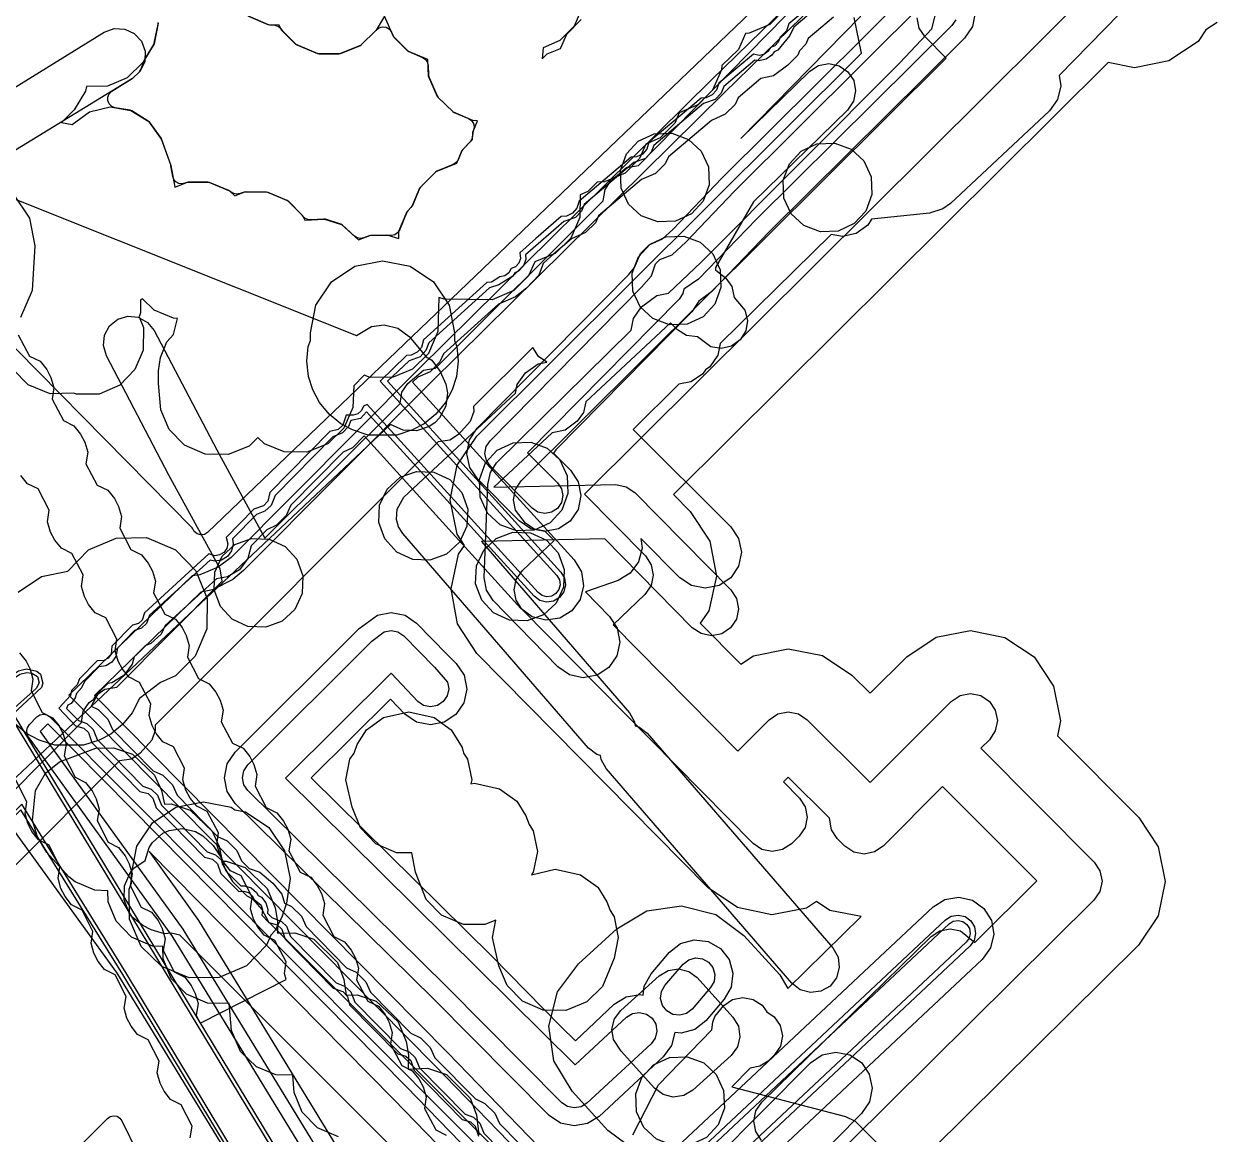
# Model space of a CAD drawing. Header units: metres. Extents: x -2677 to -840, y 169 to 1487.
# Drawn here: x -1647.3 to -1581, y 949.8 to 1011.4 of the extents above; entities that cross this region are included whole.
import ezdxf

# ---------------------------------------------------------------- set-up
doc = ezdxf.new("R2010")
doc.units = ezdxf.units.M
for name, color, linetype in [('AI_GREENING_ALLOWED_ZONE', 4, 'Continuous'), ('AI_GREENING_EXCLUSIONS', 1, 'Continuous'), ('AI_GREENING_LAWN', 82, 'Continuous')]:
    doc.layers.add(name, color=color, linetype=linetype)

msp = doc.modelspace()

# ---------------------------------------------------------------- linework, layer by layer
at = {"layer": 'AI_GREENING_ALLOWED_ZONE'}
for points in [[(-1634.787, 1011.807), (-1633.727, 1011.349), (-1633.636, 1011.329), (-1633.394, 1011.322), (-1633.172, 1011.264), (-1633, 1011.112), (-1632.928, 1011.011), (-1632.182, 1010.265), (-1632.102, 1010.211), (-1630.968, 1009.737), (-1630.873, 1009.718), (-1629.783, 1009.718), (-1629.691, 1009.736), (-1628.619, 1010.169), (-1628.539, 1010.221), (-1627.724, 1011.017), (-1627.709, 1011.036), (-1627.552, 1011.168), (-1627.355, 1011.226), (-1627.151, 1011.2), (-1626.975, 1011.094), (-1626.857, 1010.927), (-1626.771, 1010.728), (-1626.719, 1010.651), (-1625.975, 1009.907), (-1625.898, 1009.855), (-1625.13, 1009.522), (-1624.979, 1009.42), (-1624.874, 1009.27), (-1624.83, 1009.093), (-1624.797, 1008.531), (-1624.777, 1008.447), (-1624.315, 1007.382), (-1624.261, 1007.303), (-1623.453, 1006.515), (-1623.375, 1006.464), (-1622.576, 1006.129), (-1622.414, 1006.02), (-1622.306, 1005.858), (-1622.269, 1005.666), (-1622.307, 1005.475), (-1622.329, 1005.424), (-1622.348, 1005.336), (-1622.354, 1005.167), (-1622.394, 1004.988), (-1622.495, 1004.836), (-1622.901, 1004.417), (-1622.951, 1004.34), (-1623.157, 1003.848), (-1623.266, 1003.686), (-1623.43, 1003.578), (-1624.334, 1003.21), (-1624.416, 1003.156), (-1625.252, 1002.32), (-1625.305, 1002.24), (-1625.68, 1001.343), (-1625.777, 1001.194), (-1625.957, 1001.002), (-1626.005, 1000.928), (-1626.419, 999.938), (-1626.52, 999.784), (-1626.67, 999.677), (-1626.848, 999.632), (-1626.986, 999.649), (-1626.986, 999.647), (-1627.109, 999.665), (-1628.02, 999.64), (-1628.101, 999.625), (-1628.397, 999.513), (-1628.576, 999.481), (-1628.754, 999.515), (-1628.908, 999.609), (-1629.583, 1000.217), (-1629.674, 1000.269), (-1630.528, 1000.539), (-1630.617, 1000.55), (-1631.34, 1000.508), (-1631.507, 1000.526), (-1631.659, 1000.599), (-1631.778, 1000.719), (-1631.82, 1000.778), (-1632.566, 1001.524), (-1632.643, 1001.576), (-1633.695, 1002.03), (-1633.79, 1002.05), (-1634.95, 1002.063), (-1635.042, 1002.046), (-1635.249, 1001.966), (-1635.432, 1001.931), (-1635.615, 1001.967), (-1635.773, 1002.066), (-1635.805, 1002.097), (-1635.882, 1002.146), (-1636.948, 1002.578), (-1637.041, 1002.596), (-1638.132, 1002.596), (-1638.224, 1002.578), (-1638.318, 1002.541), (-1638.491, 1002.506), (-1638.666, 1002.533), (-1638.82, 1002.619), (-1638.934, 1002.754), (-1638.995, 1002.92), (-1639.098, 1003.513), (-1639.11, 1003.555), (-1639.626, 1004.983), (-1639.658, 1005.044), (-1640.292, 1005.927), (-1640.362, 1005.993), (-1641.273, 1006.558), (-1641.364, 1006.592), (-1642.194, 1006.728), (-1642.381, 1006.799), (-1642.525, 1006.939), (-1642.603, 1007.124), (-1642.602, 1007.324), (-1642.522, 1007.508), (-1642.376, 1007.646), (-1641.248, 1008.347), (-1641.21, 1008.376), (-1640.841, 1008.718), (-1640.778, 1008.811), (-1640.566, 1009.367), (-1640.526, 1009.449), (-1640.05, 1010.232), (-1640.019, 1010.312), (-1639.808, 1011.369), (-1639.808, 1011.465)], [(-1645.364, 947.939), (-1642.617, 950.66), (-1642.461, 950.766), (-1642.276, 950.805), (-1642.09, 950.774), (-1641.929, 950.675), (-1641.816, 950.524), (-1640.083, 946.97)]]:
    msp.add_lwpolyline(points, dxfattribs=at)
at = {"layer": 'AI_GREENING_EXCLUSIONS'}
for points in [[(-1590.328, 1026.561), (-1609.101, 1008.269), (-1625.366, 992.22), (-1635.752, 981.782), (-1636.47, 981.239), (-1637.49, 980.807), (-1637.916, 980.765), (-1644.756, 974.132), (-1624.45, 953.593), (-1610.397, 939.096)], [(-1589.628, 1025.846), (-1608.399, 1007.557), (-1624.659, 991.513), (-1635.074, 981.047), (-1635.661, 980.56), (-1636.795, 979.977), (-1637.429, 979.844), (-1643.335, 974.117), (-1623.734, 954.291), (-1609.682, 939.797)], [(-1650.155, 966.504), (-1644.064, 972.624), (-1643.962, 973.251), (-1643.637, 973.738), (-1643.384, 973.909), (-1643.245, 974.132), (-1642.769, 974.472), (-1642.107, 974.59), (-1636.263, 980.461), (-1636.368, 981.148), (-1639.208, 986.353), (-1642.682, 992.974), (-1642.847, 993.535), (-1642.785, 994.117), (-1642.505, 994.631), (-1642.05, 994.999), (-1641.489, 995.165), (-1640.907, 995.103), (-1640.393, 994.823), (-1640.025, 994.367), (-1636.557, 987.757), (-1633.878, 982.846), (-1626.382, 990.321), (-1626.277, 990.948), (-1625.951, 991.434), (-1625.08, 992.165), (-1624.418, 992.28), (-1615.107, 1001.564), (-1615.003, 1002.19), (-1614.677, 1002.677), (-1613.806, 1003.408), (-1613.144, 1003.523), (-1602.948, 1013.916)], [(-1594.463, 1011.996), (-1594.617, 1011.231), (-1595.052, 1010.583), (-1605.896, 999.851), (-1609.101, 996.51), (-1609.797, 995.998), (-1610.186, 995.403), (-1617.74, 987.759), (-1617.867, 987.564), (-1616.931, 986.624), (-1616.5, 985.974), (-1616.349, 985.208), (-1616.504, 984.443), (-1616.939, 983.795), (-1617.589, 983.363), (-1618.355, 983.213), (-1619.12, 983.368), (-1619.768, 983.803), (-1622.067, 986.127), (-1622.508, 986.772), (-1622.668, 987.535), (-1622.524, 988.302), (-1622.097, 988.956), (-1613.688, 997.473), (-1613.365, 997.874), (-1613.032, 998.643), (-1612.551, 999.126), (-1611.818, 999.453), (-1611.243, 999.969), (-1608.52, 1002.817), (-1597.874, 1013.417)], [(-1587.527, 1013.751), (-1616.153, 985.282), (-1612.764, 981.868), (-1612.438, 981.374), (-1612.329, 980.793), (-1612.453, 980.214), (-1612.791, 979.728), (-1614.549, 978.043), (-1607.632, 971.034), (-1605.901, 972.771), (-1605.415, 973.097), (-1604.841, 973.212), (-1604.267, 973.099), (-1603.779, 972.774), (-1600.287, 969.293), (-1595.791, 973.793), (-1595.304, 974.117), (-1594.73, 974.23), (-1594.156, 974.115), (-1593.67, 973.789), (-1593.346, 973.302), (-1593.233, 972.727), (-1593.348, 972.154), (-1593.674, 971.668), (-1594.15, 971.193), (-1587.862, 964.881), (-1587.538, 964.393), (-1587.425, 963.817), (-1587.542, 963.242), (-1587.87, 962.756), (-1603.735, 947.047)], [(-1603.17, 1012.744), (-1604.813, 1011.38), (-1604.938, 1010.99), (-1605.294, 1010.654), (-1605.397, 1010.366), (-1605.589, 1010.172), (-1605.829, 1010.071), (-1605.966, 1009.851), (-1606.188, 1009.692), (-1606.454, 1009.631), (-1606.765, 1009.702), (-1608.689, 1008.1), (-1608.815, 1007.71), (-1609.057, 1007.442), (-1609.39, 1007.283), (-1609.68, 1007.263), (-1612.566, 1004.82), (-1612.691, 1004.431), (-1612.934, 1004.162), (-1613.266, 1004.003), (-1613.557, 1003.983), (-1616.442, 1001.541), (-1616.568, 1001.151), (-1616.811, 1000.883), (-1617.143, 1000.723), (-1617.433, 1000.704), (-1618.855, 999.474), (-1619.727, 998.681), (-1619.698, 998.37), (-1619.792, 998.113), (-1619.977, 997.912), (-1620.213, 997.803), (-1620.342, 997.578), (-1620.559, 997.412), (-1620.85, 997.344), (-1621.312, 997.056), (-1621.568, 997.036), (-1625.072, 993.85), (-1625.198, 993.429), (-1625.441, 993.16), (-1625.773, 993.001), (-1626.029, 992.981), (-1627.489, 991.56), (-1617.681, 980.769), (-1617.541, 980.535), (-1617.5, 980.265), (-1617.566, 980), (-1617.729, 979.78), (-1617.963, 979.64), (-1618.233, 979.599), (-1618.498, 979.665), (-1618.717, 979.827), (-1628.209, 990.271), (-1628.41, 990.164), (-1628.527, 989.932), (-1628.734, 989.754), (-1628.993, 989.668), (-1629.372, 989.677), (-1629.551, 989.126), (-1629.819, 988.883), (-1630.276, 988.758), (-1633.601, 985.38), (-1633.726, 984.909), (-1633.969, 984.64), (-1634.506, 984.461), (-1636.024, 982.889), (-1635.938, 982.543), (-1636.003, 982.278), (-1636.165, 982.058), (-1636.398, 981.917), (-1636.668, 981.876), (-1636.989, 981.982), (-1640.567, 978.713), (-1640.688, 978.295), (-1640.889, 978.11), (-1641.236, 978.019), (-1642.383, 976.863), (-1642.42, 976.414), (-1642.582, 976.194), (-1642.815, 976.053), (-1643.199, 976.039), (-1644.179, 975.052), (-1644.303, 974.708), (-1644.607, 974.398), (-1644.676, 974.126), (-1645.321, 973.412), (-1644.395, 972.44), (-1643.938, 972.315), (-1643.67, 972.072), (-1643.491, 971.52), (-1640.817, 968.799), (-1640.361, 968.674), (-1640.093, 968.431), (-1639.914, 967.879), (-1637.24, 965.158), (-1636.784, 965.033), (-1636.515, 964.79), (-1636.336, 964.238), (-1635.33, 963.244), (-1635.049, 963.271), (-1634.789, 963.187), (-1634.581, 963.01), (-1634.475, 962.801), (-1634.093, 962.483), (-1634.012, 962.222), (-1634.045, 961.936), (-1633.663, 961.517), (-1633.206, 961.392), (-1632.938, 961.149), (-1632.759, 960.597), (-1630.085, 957.876), (-1629.549, 957.697), (-1629.307, 957.428), (-1629.181, 956.956), (-1626.508, 954.235), (-1626.052, 954.11), (-1625.783, 953.867), (-1625.604, 953.315), (-1622.93, 950.594), (-1622.474, 950.469), (-1622.206, 950.226), (-1622.027, 949.674)], [(-1585.63, 1012.811), (-1589.804, 1008.51), (-1589.711, 1007.943), (-1589.889, 1007.183), (-1590.344, 1006.549), (-1595.836, 1001.414), (-1596.251, 1001.115), (-1596.997, 1000.885), (-1600.217, 1000.552), (-1600.43, 1000.211), (-1601.066, 999.759), (-1601.827, 999.584), (-1602.465, 999.692), (-1608.612, 993.645), (-1608.744, 993), (-1609.182, 992.353), (-1609.437, 992.185), (-1609.597, 991.947), (-1610.248, 991.516), (-1610.906, 991.388), (-1613.448, 988.887), (-1608.022, 983.48), (-1607.59, 982.83), (-1607.439, 982.064), (-1607.593, 981.299), (-1608.028, 980.651), (-1608.677, 980.219), (-1609.443, 980.068), (-1610.208, 980.222), (-1610.856, 980.657), (-1613.027, 982.836), (-1612.949, 982.286), (-1613.143, 981.53), (-1613.611, 980.906), (-1614.283, 980.509), (-1616.098, 979.871), (-1614.763, 978.508), (-1614.336, 977.854), (-1614.192, 977.087), (-1614.352, 976.324), (-1614.793, 975.679), (-1615.446, 975.253), (-1616.213, 975.108), (-1616.977, 975.269), (-1617.621, 975.709), (-1621.216, 979.383), (-1621.582, 979.971), (-1621.711, 980.661), (-1621.519, 985.826), (-1621.363, 986.497), (-1621.028, 987.033), (-1613.559, 994.389), (-1613.426, 995.03), (-1612.987, 995.675), (-1612.124, 996.312), (-1612.124, 996.312), (-1611.479, 996.435), (-1609.662, 998.153), (-1598.64, 1009.219), (-1596.872, 1011.103), (-1596.64, 1011.983)], [(-1595.54, 1011.615), (-1595.758, 1011.291), (-1606.607, 1000.556), (-1609.816, 997.21), (-1610.642, 996.669), (-1610.687, 996.43), (-1610.9, 996.103), (-1619.303, 987.59), (-1617.64, 985.918), (-1617.424, 985.593), (-1617.349, 985.211), (-1617.427, 984.828), (-1617.644, 984.504), (-1617.969, 984.288), (-1618.352, 984.213), (-1618.735, 984.29), (-1619.058, 984.508), (-1621.368, 986.842), (-1621.588, 987.164), (-1621.668, 987.546), (-1621.596, 987.929), (-1621.382, 988.256), (-1612.974, 996.773), (-1612.431, 997.399), (-1612.213, 998.069), (-1611.973, 998.31), (-1611.272, 998.567), (-1610.528, 999.269), (-1607.814, 1002.108), (-1597.169, 1012.709)], [(-1605.058, 1012.164), (-1605.869, 1011.353), (-1607.009, 1010.861), (-1607.204, 1010.847), (-1607.59, 1009.959), (-1608.531, 1009.079), (-1608.545, 1008.839), (-1609.037, 1007.699), (-1609.848, 1006.888), (-1610.885, 1006.44), (-1611.138, 1005.869), (-1611.949, 1005.058), (-1612.737, 1004.714), (-1613.084, 1003.919), (-1613.895, 1003.108), (-1615.035, 1002.616), (-1615.447, 1002.602), (-1615.968, 1002.081), (-1616.392, 1001.889), (-1616.406, 1000.634), (-1616.898, 999.494), (-1617.766, 998.645), (-1618.909, 998.179), (-1619.251, 997.396), (-1620.062, 996.585), (-1621.272, 996.079), (-1623.928, 996.101), (-1624.223, 996.21), (-1624.291, 994.318), (-1624.806, 993.086), (-1625.683, 992.231), (-1626.767, 991.778), (-1628.036, 991.761), (-1628.371, 991.884), (-1628.946, 991.309), (-1629.008, 990.095), (-1629.506, 988.944), (-1630.383, 988.089), (-1631.548, 987.619), (-1632.817, 987.636), (-1633.901, 988.089), (-1634.268, 988.435), (-1634.763, 987.962), (-1635.928, 987.492), (-1637.197, 987.509), (-1638.348, 988.007), (-1639.203, 988.884), (-1639.656, 989.968), (-1639.789, 991.421), (-1639.788, 992.139), (-1639.671, 992.866), (-1639.332, 993.741), (-1638.946, 994.147), (-1638.739, 995.038), (-1638.951, 995.052), (-1640.034, 995.506), (-1640.672, 996.125), (-1640.78, 996.08), (-1640.78, 995.348), (-1640.855, 995.133), (-1640.624, 994.546), (-1640.638, 993.288), (-1641.092, 992.205), (-1641.941, 991.337), (-1643.081, 990.845), (-1644.339, 990.831), (-1644.505, 990.886), (-1645.807, 990.853), (-1647.017, 991.359), (-1647.866, 992.227)], [(-1602.976, 1012.515), (-1604.536, 1011.197), (-1604.743, 1010.743), (-1605.42, 1009.924), (-1605.628, 1009.836), (-1605.747, 1009.645), (-1606.065, 1009.419), (-1606.445, 1009.331), (-1606.691, 1009.372), (-1608.412, 1007.917), (-1608.566, 1007.543), (-1608.89, 1007.193), (-1609.538, 1006.969), (-1612.289, 1004.638), (-1612.442, 1004.263), (-1612.766, 1003.914), (-1613.415, 1003.689), (-1616.165, 1001.358), (-1616.319, 1000.983), (-1616.643, 1000.634), (-1617.291, 1000.41), (-1619.411, 998.563), (-1619.401, 998.324), (-1619.536, 997.957), (-1619.8, 997.67), (-1620.005, 997.575), (-1620.117, 997.38), (-1620.891, 996.913), (-1621.419, 996.742), (-1624.787, 993.678), (-1624.949, 993.261), (-1625.273, 992.911), (-1625.88, 992.687), (-1627.076, 991.552), (-1617.459, 980.971), (-1617.258, 980.636), (-1617.2, 980.251), (-1617.295, 979.872), (-1617.527, 979.558), (-1617.861, 979.357), (-1618.247, 979.299), (-1618.626, 979.394), (-1618.939, 979.626), (-1628.236, 989.854), (-1628.586, 989.493), (-1629.105, 989.382), (-1629.248, 989.038), (-1629.572, 988.688), (-1630.118, 988.464), (-1633.307, 985.225), (-1633.531, 984.662), (-1633.881, 984.338), (-1634.347, 984.167), (-1635.681, 982.81), (-1635.638, 982.53), (-1635.731, 982.151), (-1635.962, 981.837), (-1636.296, 981.635), (-1636.682, 981.576), (-1636.924, 981.635), (-1640.278, 978.57), (-1640.446, 978.118), (-1640.732, 977.854), (-1641.111, 977.72), (-1642.068, 976.754), (-1642.148, 976.287), (-1642.379, 975.973), (-1642.713, 975.771), (-1643.101, 975.712), (-1643.902, 974.904), (-1644.054, 974.54), (-1644.346, 974.223), (-1644.406, 973.994), (-1644.643, 973.684), (-1644.815, 973.584), (-1644.896, 973.408), (-1644.236, 972.734), (-1643.771, 972.563), (-1643.421, 972.24), (-1643.197, 971.676), (-1640.658, 969.093), (-1640.193, 968.922), (-1639.844, 968.599), (-1639.619, 968.035), (-1637.081, 965.452), (-1636.616, 965.281), (-1636.266, 964.958), (-1636.042, 964.394), (-1635.213, 963.552), (-1635.015, 963.568), (-1634.643, 963.449), (-1634.346, 963.196), (-1634.255, 963.019), (-1634.079, 962.926), (-1633.83, 962.626), (-1633.714, 962.254), (-1633.733, 962.046), (-1633.504, 961.811), (-1632.959, 961.587), (-1632.689, 961.317), (-1632.465, 960.753), (-1629.926, 958.17), (-1629.461, 957.999), (-1629.112, 957.676), (-1628.887, 957.112), (-1626.349, 954.529), (-1625.884, 954.358), (-1625.534, 954.035), (-1625.31, 953.471), (-1622.771, 950.888), (-1622.306, 950.717), (-1621.957, 950.394), (-1621.733, 949.83), (-1619.194, 947.247)], [(-1616.212, 1012.412), (-1616.71, 1011.261), (-1617.52, 1010.451), (-1618.435, 1010.051), (-1618.498, 1009.448), (-1618.213, 1009.714), (-1617.482, 1010.02), (-1617.135, 1010.815), (-1616.324, 1011.626)], [(-1600.816, 1011.805), (-1607.47, 1005.017), (-1603.647, 1008.75), (-1603.156, 1009.069), (-1602.581, 1009.177), (-1602.008, 1009.056), (-1601.526, 1008.725), (-1601.206, 1008.234), (-1601.099, 1007.659), (-1601.22, 1007.086), (-1601.551, 1006.604), (-1606.764, 1001.513), (-1608.883, 997.866), (-1608.879, 997.73), (-1608.307, 997.281), (-1607.965, 996.806), (-1607.836, 996.21), (-1607.239, 995.497), (-1607.106, 994.927), (-1607.2, 994.349), (-1607.509, 993.852), (-1607.984, 993.51), (-1608.554, 993.377), (-1609.131, 993.471), (-1609.877, 994.012), (-1610.488, 994.098), (-1610.986, 994.407), (-1611.368, 994.791), (-1616.074, 990.421), (-1616.204, 989.817), (-1616.547, 989.343), (-1617.224, 988.835), (-1617.943, 988.685), (-1621.183, 985.676), (-1614.401, 985.821), (-1613.828, 985.703), (-1613.344, 985.375), (-1608.027, 979.987), (-1607.705, 979.498), (-1607.595, 978.924), (-1607.713, 978.35), (-1608.041, 977.866), (-1608.53, 977.544), (-1609.105, 977.434), (-1609.678, 977.552), (-1610.163, 977.88), (-1615.025, 982.807), (-1621.871, 982.66), (-1613.652, 973.162), (-1613.363, 972.653), (-1613.337, 972.443), (-1613.133, 972.387), (-1612.671, 972.027), (-1602.365, 960.116), (-1602.075, 959.608), (-1602.003, 959.027), (-1602.158, 958.463), (-1602.518, 958.001), (-1603.026, 957.711), (-1603.607, 957.639), (-1604.171, 957.794), (-1604.633, 958.154), (-1614.94, 970.064), (-1615.229, 970.573), (-1615.255, 970.783), (-1615.459, 970.839), (-1615.921, 971.199), (-1626.227, 983.11), (-1626.466, 983.487), (-1626.578, 983.877), (-1626.547, 984.461), (-1626.176, 985.129), (-1619.967, 990.899), (-1619.878, 991.367), (-1619.427, 992.03), (-1618.725, 992.526), (-1618.227, 992.606), (-1618.692, 992.929), (-1619.011, 993.434), (-1622.298, 990.157), (-1622.285, 989.868), (-1622.484, 989.318), (-1623.134, 988.608), (-1623.621, 988.284), (-1624.274, 988.186), (-1639.98, 972.474), (-1639.965, 972.186), (-1640.163, 971.635), (-1640.809, 970.923), (-1641.295, 970.597), (-1641.948, 970.497), (-1648.03, 964.387)], [(-1639.798, 1011.417), (-1640.028, 1010.269), (-1640.657, 1009.233), (-1641.531, 1008.38), (-1642.614, 1007.927), (-1643.789, 1007.911), (-1643.843, 1007.643), (-1644.472, 1006.607), (-1645.165, 1005.915), (-1644.574, 1005.802), (-1643.61, 1006.506), (-1642.47, 1006.773), (-1641.315, 1006.584), (-1640.32, 1005.967), (-1639.638, 1005.016), (-1639.102, 1003.534), (-1638.889, 1002.314), (-1638.18, 1002.596), (-1636.992, 1002.596), (-1635.839, 1002.128), (-1635.543, 1001.851), (-1634.998, 1002.064), (-1633.74, 1002.05), (-1632.6, 1001.558), (-1631.789, 1000.747), (-1631.666, 1000.488), (-1630.572, 1000.553), (-1629.623, 1000.253), (-1628.682, 999.406), (-1628.062, 999.639), (-1627.068, 999.666), (-1626.455, 999.472), (-1626.441, 999.886), (-1625.987, 1000.969), (-1625.715, 1001.26), (-1625.286, 1002.285), (-1624.38, 1003.191), (-1623.237, 1003.657), (-1622.933, 1004.383), (-1622.361, 1004.974), (-1622.347, 1005.382), (-1622.083, 1006.012), (-1622.335, 1006.029), (-1623.419, 1006.482), (-1624.296, 1007.337), (-1624.794, 1008.488), (-1624.849, 1009.4), (-1625.942, 1009.874), (-1626.752, 1010.684), (-1627.243, 1011.818), (-1627.7, 1011.04), (-1628.574, 1010.187), (-1629.735, 1009.718), (-1630.923, 1009.718), (-1632.148, 1010.23), (-1632.958, 1011.04), (-1633.089, 1011.314), (-1633.684, 1011.33), (-1634.831, 1011.826)], [(-1602.33, 1011.751), (-1603.735, 1010.563), (-1603.86, 1010.263), (-1604.218, 1009.879), (-1604.311, 1009.651), (-1604.86, 1009.096), (-1605.654, 1008.507), (-1606.357, 1008.345), (-1607.611, 1007.283), (-1607.79, 1006.904), (-1608.331, 1006.364), (-1609.105, 1006.02), (-1611.488, 1004.004), (-1611.667, 1003.625), (-1612.207, 1003.084), (-1612.981, 1002.74), (-1615.365, 1000.724), (-1615.544, 1000.345), (-1616.084, 999.805), (-1616.858, 999.461), (-1617.998, 998.496), (-1618.441, 998.093), (-1618.682, 997.437), (-1619.364, 996.722), (-1619.983, 996.246), (-1620.924, 995.836), (-1623.965, 993.072), (-1624.174, 992.623), (-1624.714, 992.082), (-1625.386, 991.781), (-1625.686, 991.508), (-1616.719, 981.643), (-1616.317, 980.975), (-1616.202, 980.203), (-1616.39, 979.446), (-1616.854, 978.818), (-1617.523, 978.416), (-1618.295, 978.301), (-1619.052, 978.489), (-1619.679, 978.953), (-1628.381, 988.527), (-1629.013, 987.859), (-1629.548, 987.615), (-1632.442, 984.674), (-1632.702, 984.103), (-1633.242, 983.562), (-1633.777, 983.318), (-1634.653, 982.429), (-1634.825, 981.727), (-1635.288, 981.098), (-1635.955, 980.695), (-1636.574, 980.6), (-1639.42, 978), (-1639.637, 977.53), (-1640.211, 977.001), (-1640.533, 976.882), (-1641.143, 976.267), (-1641.243, 975.863), (-1641.705, 975.234), (-1642.372, 974.83), (-1642.602, 974.795), (-1643.09, 974.303), (-1643.53, 973.526), (-1643.132, 973.339), (-1642.592, 972.799), (-1642.332, 972.225), (-1640.088, 969.941), (-1639.555, 969.698), (-1639.015, 969.158), (-1638.754, 968.584), (-1636.511, 966.3), (-1635.977, 966.057), (-1635.437, 965.517), (-1635.177, 964.943), (-1634.758, 964.516), (-1634.157, 964.322), (-1633.45, 963.704), (-1632.951, 963.104), (-1632.795, 962.601), (-1632.4, 962.416), (-1631.86, 961.876), (-1631.599, 961.302), (-1629.356, 959.018), (-1628.823, 958.775), (-1628.282, 958.235), (-1628.022, 957.661), (-1625.778, 955.377), (-1625.245, 955.134), (-1624.705, 954.594), (-1624.445, 954.02), (-1622.201, 951.736), (-1621.668, 951.493), (-1621.128, 950.953), (-1620.867, 950.379), (-1618.624, 948.095)], [(-1613.286, 948.819), (-1614.852, 949.983), (-1616.839, 952.177), (-1617.84, 953.851), (-1618.125, 955.781), (-1617.65, 957.673), (-1616.487, 959.239), (-1614.358, 961.166), (-1612.684, 962.168), (-1610.754, 962.453), (-1608.862, 961.978), (-1607.296, 960.814), (-1605.31, 958.62), (-1604.862, 957.872), (-1600.791, 961.856), (-1602.538, 962.201), (-1603.275, 962.692), (-1603.833, 962.324), (-1605.749, 961.956), (-1607.66, 962.35), (-1609.275, 963.444), (-1622.113, 976.454), (-1623.193, 978.101), (-1623.553, 980.038), (-1623.137, 981.964), (-1622.803, 982.443), (-1623.219, 983.069), (-1623.594, 984.984), (-1623.208, 986.896), (-1622.12, 988.515), (-1600.765, 1009.752), (-1601.182, 1011.728)], [(-1606.317, 949.44), (-1606.641, 949.93), (-1606.751, 950.507), (-1606.632, 951.082), (-1606.3, 951.567), (-1596.915, 960.752), (-1596.427, 961.071), (-1595.854, 961.18), (-1595.283, 961.062), (-1594.49, 960.423), (-1591.049, 963.83), (-1596.272, 969.072), (-1599.569, 965.764), (-1600.056, 965.438), (-1600.629, 965.323), (-1601.204, 965.437), (-1601.691, 965.761), (-1602.116, 966.185), (-1602.442, 966.671), (-1602.544, 967.307), (-1604.835, 969.591), (-1605.101, 969.324), (-1604.221, 968.431), (-1603.899, 967.943), (-1603.789, 967.368), (-1603.907, 966.795), (-1604.235, 966.31), (-1604.662, 965.889), (-1605.151, 965.567), (-1605.726, 965.456), (-1606.299, 965.574), (-1606.783, 965.903), (-1619.621, 978.912), (-1619.946, 979.406), (-1620.054, 979.987), (-1619.929, 980.565), (-1619.59, 981.05), (-1617.828, 982.711), (-1618.346, 983.233), (-1618.934, 983.346), (-1619.419, 983.673), (-1619.981, 984.4), (-1620.094, 984.974), (-1619.978, 985.548), (-1619.652, 986.034), (-1596.074, 1009.481), (-1597.245, 1010.658), (-1597.569, 1011.145), (-1597.682, 1011.719)], [(-1581.036, 1011.46), (-1581.656, 1011.047), (-1582.089, 1010.403), (-1583.716, 1009.325), (-1585.63, 1008.951), (-1587.092, 1009.248), (-1611.206, 985.266), (-1610.28, 984.334), (-1609.194, 982.687), (-1608.829, 980.749), (-1609.242, 978.82), (-1609.721, 978.133), (-1607.47, 975.852), (-1606.759, 976.328), (-1604.846, 976.712), (-1602.932, 976.334), (-1601.309, 975.253), (-1600.295, 974.243), (-1598.261, 976.273), (-1596.637, 977.353), (-1594.723, 977.73), (-1592.81, 977.346), (-1591.19, 976.259), (-1590.109, 974.635), (-1589.733, 972.721), (-1589.9, 971.886), (-1585.383, 967.351), (-1584.3, 965.723), (-1583.925, 963.805), (-1584.314, 961.889), (-1585.407, 960.269), (-1598.784, 947.024)], [(-1649.614, 1006.726), (-1642.799, 1010.915), (-1642.25, 1011.118), (-1641.665, 1011.096), (-1641.133, 1010.852), (-1640.736, 1010.423), (-1640.532, 1009.874), (-1640.554, 1009.289), (-1640.799, 1008.757), (-1641.228, 1008.359), (-1647.96, 1004.221)], [(-1655.393, 1004.705), (-1628.794, 994.088), (-1627.966, 994.596), (-1627.268, 994.688), (-1626.511, 994.501), (-1625.882, 994.039), (-1624.932, 992.915), (-1624.621, 992.728), (-1624.157, 992.1), (-1623.841, 991.387), (-1623.751, 990.911), (-1623.841, 990.173), (-1624.194, 989.519), (-1624.456, 989.251), (-1624.762, 989.039), (-1625.466, 988.799), (-1626.209, 988.834), (-1626.909, 989.152), (-1650.26, 967.192)], [(-1655.393, 1004.705), (-1628.794, 994.088), (-1627.966, 994.596), (-1627.268, 994.688), (-1626.511, 994.501), (-1625.882, 994.039), (-1624.932, 992.915), (-1624.621, 992.728), (-1624.157, 992.1), (-1623.841, 991.387), (-1623.751, 990.911), (-1623.841, 990.173), (-1624.194, 989.519), (-1624.456, 989.251), (-1624.762, 989.039), (-1625.466, 988.799), (-1626.209, 988.834), (-1626.909, 989.152), (-1650.26, 967.192)], [(-1647.823, 1001.892), (-1646.955, 1000.595), (-1646.651, 999.064), (-1646.798, 996.597), (-1647.445, 995.088)], [(-1647.567, 994.133), (-1646.946, 992.947), (-1646.359, 992.66), (-1645.991, 992.204), (-1645.759, 991.762), (-1645.593, 991.2), (-1645.69, 990.554), (-1645.068, 989.369), (-1644.482, 989.081), (-1644.114, 988.626), (-1643.882, 988.183), (-1643.716, 987.622), (-1643.813, 986.976), (-1643.191, 985.79), (-1642.604, 985.503), (-1642.237, 985.047), (-1642.004, 984.605), (-1641.839, 984.043), (-1641.935, 983.397), (-1641.314, 982.212), (-1640.727, 981.924), (-1640.359, 981.469), (-1640.127, 981.026), (-1639.961, 980.465), (-1640.058, 979.819), (-1639.436, 978.633), (-1638.85, 978.346), (-1638.482, 977.89), (-1638.25, 977.448), (-1638.084, 976.886), (-1638.181, 976.24), (-1637.559, 975.055), (-1636.972, 974.767), (-1636.605, 974.312), (-1636.372, 973.869), (-1636.207, 973.308), (-1636.304, 972.662), (-1635.682, 971.476), (-1635.095, 971.189), (-1634.727, 970.733), (-1634.495, 970.291), (-1634.329, 969.729), (-1634.426, 969.083), (-1633.804, 967.898), (-1633.218, 967.61), (-1632.85, 967.155), (-1632.618, 966.712), (-1632.452, 966.151), (-1632.549, 965.505), (-1631.927, 964.319), (-1631.34, 964.032), (-1630.973, 963.576), (-1630.74, 963.134), (-1630.575, 962.572), (-1630.672, 961.926), (-1630.05, 960.741), (-1629.463, 960.453), (-1629.095, 959.998), (-1628.863, 959.555), (-1628.697, 958.994), (-1628.794, 958.348), (-1628.172, 957.166), (-1627.585, 956.879), (-1627.216, 956.424), (-1626.983, 955.982), (-1626.817, 955.421), (-1626.912, 954.775), (-1626.288, 953.59), (-1625.701, 953.304), (-1625.332, 952.849), (-1625.099, 952.407), (-1624.933, 951.846), (-1625.028, 951.2), (-1624.404, 950.015), (-1623.817, 949.729)], [(-1647.501, 976.488), (-1647.139, 976.028), (-1646.912, 975.583), (-1646.753, 975.019), (-1646.858, 974.375), (-1646.251, 973.183), (-1645.668, 972.889), (-1645.305, 972.429), (-1645.079, 971.983), (-1644.92, 971.42), (-1645.024, 970.775), (-1644.418, 969.584), (-1643.835, 969.289), (-1643.472, 968.83), (-1643.245, 968.384), (-1643.087, 967.821), (-1643.191, 967.176), (-1642.584, 965.985), (-1642.001, 965.69), (-1641.639, 965.23), (-1641.412, 964.785), (-1641.253, 964.222), (-1641.358, 963.577), (-1640.751, 962.386), (-1640.168, 962.091), (-1639.806, 961.631), (-1639.579, 961.186), (-1639.42, 960.622), (-1639.525, 959.977), (-1638.918, 958.786), (-1638.335, 958.492), (-1637.973, 958.032), (-1637.746, 957.586), (-1637.587, 957.023), (-1637.691, 956.378), (-1637.473, 955.949), (-1632.701, 958.355), (-1632.803, 958.701), (-1632.706, 959.347), (-1633.328, 960.532), (-1633.915, 960.82), (-1634.283, 961.275), (-1634.515, 961.718), (-1634.68, 962.279), (-1634.584, 962.926), (-1635.205, 964.111), (-1635.792, 964.399), (-1636.16, 964.854), (-1636.392, 965.297), (-1636.558, 965.858), (-1636.461, 966.504), (-1637.083, 967.689), (-1637.669, 967.977), (-1638.037, 968.432), (-1638.269, 968.875), (-1638.435, 969.436), (-1638.338, 970.083), (-1638.96, 971.268), (-1639.547, 971.556), (-1639.914, 972.011), (-1640.147, 972.454), (-1640.312, 973.015), (-1640.216, 973.661), (-1640.837, 974.846), (-1641.424, 975.134), (-1641.792, 975.589), (-1642.024, 976.032), (-1642.19, 976.593), (-1642.093, 977.239), (-1642.715, 978.425), (-1643.301, 978.713), (-1643.669, 979.168), (-1643.901, 979.611), (-1644.067, 980.172), (-1643.97, 980.818), (-1644.592, 982.003), (-1645.179, 982.291), (-1645.546, 982.746), (-1645.779, 983.189), (-1645.944, 983.75), (-1645.848, 984.396), (-1646.469, 985.582), (-1647.056, 985.869), (-1647.424, 986.325)], [(-1647.571, 979.852), (-1646.274, 980.72), (-1644.814, 981.01), (-1643.667, 982.2), (-1642.143, 982.858), (-1640.462, 982.878), (-1638.841, 982.2), (-1637.707, 981.04), (-1637.083, 979.499), (-1637.103, 977.818), (-1637.761, 976.294), (-1638.841, 975.214), (-1639.683, 974.841), (-1640.849, 973.948), (-1641.242, 973.163), (-1641.786, 972.509), (-1642.429, 971.976), (-1643.083, 971.641), (-1643.951, 971.356), (-1645.535, 971.356), (-1646.407, 971.641), (-1647.121, 972.019), (-1647.704, 972.509)], [(-1612.667, 910.369), (-1641.774, 958.649), (-1647.42, 967.779), (-1651.143, 964.138), (-1651.37, 963.987), (-1651.638, 963.935), (-1651.905, 963.989), (-1652.132, 964.141), (-1654.591, 966.613), (-1655, 966.671), (-1655.217, 966.845), (-1655.349, 967.089), (-1655.376, 967.365), (-1655.101, 967.925), (-1647.839, 975.304), (-1647.558, 975.487), (-1647.107, 975.598), (-1646.531, 975.471), (-1646.34, 975.296), (-1646.203, 974.805), (-1646.277, 974.557), (-1647.854, 973.095), (-1647.854, 973.095), (-1621.922, 930.233)], [(-1612.493, 910.468), (-1641.603, 958.753), (-1647.381, 968.095), (-1651.284, 964.28), (-1651.637, 964.135), (-1651.99, 964.282), (-1654.516, 966.822), (-1654.718, 966.795), (-1655.063, 966.973), (-1655.177, 967.344), (-1654.992, 967.738), (-1647.716, 975.146), (-1647.484, 975.301), (-1647.087, 975.399), (-1646.809, 975.368), (-1646.5, 975.176), (-1646.402, 974.826), (-1646.568, 974.502), (-1648.112, 973.134), (-1648.112, 973.134), (-1622.093, 930.13)], [(-1611.611, 937.55), (-1626.02, 952.409), (-1645.931, 972.545), (-1646.349, 972.119), (-1638.445, 961.159), (-1608.5, 912.164)], [(-1629.806, 949.631), (-1630.957, 950.129), (-1631.812, 951.006), (-1632.265, 952.09), (-1632.329, 953.053), (-1633.269, 953.07), (-1634.353, 953.523), (-1635.23, 954.378), (-1635.23, 954.378), (-1635.728, 955.529), (-1635.862, 957.027), (-1637.077, 957.044), (-1638.228, 957.542), (-1639.083, 958.419), (-1639.536, 959.503), (-1639.553, 960.199), (-1640.127, 960.216), (-1641.278, 960.714), (-1642.133, 961.591), (-1642.586, 962.675), (-1642.603, 963.284), (-1643.327, 963.329), (-1644.411, 963.782), (-1644.767, 964.059), (-1645.988, 965.413), (-1646.501, 966.278), (-1646.773, 967.177), (-1646.612, 968.854), (-1646.052, 969.81), (-1645.285, 970.443), (-1643.272, 971.19), (-1642.278, 971.217), (-1641.228, 970.865), (-1640.004, 969.706), (-1639.618, 968.85), (-1639.459, 968.094), (-1639.078, 968.104), (-1638.028, 967.752), (-1636.804, 966.593), (-1636.418, 965.737), (-1636.254, 964.926), (-1636.028, 964.932), (-1634.978, 964.58), (-1633.754, 963.421), (-1633.307, 962.346), (-1633.186, 961.576), (-1633.183, 960.932), (-1632.22, 960.958), (-1631.17, 960.606), (-1629.86, 959.301), (-1629.499, 958.372), (-1629.375, 957.502), (-1628.757, 957.519), (-1627.707, 957.167), (-1626.483, 956.008), (-1626.036, 954.933), (-1625.915, 954.163), (-1625.923, 953.389), (-1624.856, 953.443), (-1623.806, 953.091), (-1622.496, 951.786), (-1622.135, 950.857), (-1622.005, 949.741)], [(-1638.029, 949.581), (-1637.925, 950.226), (-1638.531, 951.417), (-1639.114, 951.712), (-1639.477, 952.172), (-1639.704, 952.617), (-1639.862, 953.181), (-1639.758, 953.825), (-1640.365, 955.017), (-1640.948, 955.311), (-1641.31, 955.771), (-1641.537, 956.217), (-1641.696, 956.78), (-1641.591, 957.425), (-1642.198, 958.616), (-1642.781, 958.911), (-1643.143, 959.37), (-1643.37, 959.816), (-1643.529, 960.379), (-1643.424, 961.024), (-1644.031, 962.215), (-1644.614, 962.51), (-1644.976, 962.97), (-1645.203, 963.415), (-1645.362, 963.978), (-1645.258, 964.623), (-1645.864, 965.814), (-1646.447, 966.109), (-1646.81, 966.569), (-1647.037, 967.014), (-1647.195, 967.578), (-1647.091, 968.222), (-1647.698, 969.414)], [(-1616.986, 939.208), (-1638.601, 960.825), (-1639.088, 960.934), (-1639.449, 960.896), (-1640.198, 961.116), (-1640.657, 961.357), (-1641.24, 961.818), (-1641.419, 962.059), (-1641.7, 962.787), (-1641.68, 963.567), (-1641.68, 963.567), (-1641.364, 964.28), (-1641.149, 964.537), (-1640.526, 964.961), (-1640.307, 965.68), (-1640.125, 965.964), (-1639.538, 966.478), (-1639.2, 966.633), (-1638.464, 966.744), (-1637.739, 966.579), (-1637.321, 966.332), (-1636.76, 965.795), (-1636.326, 965.146), (-1636.255, 964.788), (-1635.687, 963.803), (-1634.888, 962.997), (-1634.564, 962.835), (-1634.052, 962.246), (-1633.68, 961.56), (-1614.231, 942.11)], [(-1616.986, 939.208), (-1638.601, 960.825), (-1639.088, 960.934), (-1639.449, 960.896), (-1640.198, 961.116), (-1640.657, 961.357), (-1641.24, 961.818), (-1641.419, 962.059), (-1641.7, 962.787), (-1641.68, 963.567), (-1641.68, 963.567), (-1641.364, 964.28), (-1641.149, 964.537), (-1640.526, 964.961), (-1640.307, 965.68), (-1640.125, 965.964), (-1639.538, 966.478), (-1639.2, 966.633), (-1638.464, 966.744), (-1637.739, 966.579), (-1637.321, 966.332), (-1636.76, 965.795), (-1636.326, 965.146), (-1636.255, 964.788), (-1635.687, 963.803), (-1634.888, 962.997), (-1634.564, 962.835), (-1634.052, 962.246), (-1633.68, 961.56), (-1614.231, 942.11)], [(-1612.322, 936.847), (-1626.735, 951.709), (-1640.308, 965.462), (-1637.563, 961.636), (-1607.565, 912.532)], [(-1615.475, 944.89), (-1596.804, 962.398), (-1596.142, 962.81), (-1595.372, 962.938), (-1594.612, 962.761), (-1593.977, 962.307), (-1593.565, 961.645), (-1593.437, 960.875), (-1593.614, 960.115), (-1594.068, 959.48), (-1612.67, 942.036)], [(-1615.437, 943.555), (-1596.12, 961.668), (-1595.789, 961.875), (-1595.404, 961.938), (-1595.024, 961.85), (-1594.707, 961.623), (-1594.5, 961.292), (-1594.437, 960.907), (-1594.525, 960.527), (-1594.752, 960.21), (-1614.101, 942.065)], [(-1615.369, 943.207), (-1595.915, 961.45), (-1595.683, 961.594), (-1595.414, 961.639), (-1595.147, 961.577), (-1594.925, 961.418), (-1594.781, 961.186), (-1594.736, 960.917), (-1594.798, 960.65), (-1594.957, 960.428), (-1614.53, 942.074)], [(-1613.47, 949.741), (-1612.038, 952.527), (-1609.086, 955.565), (-1609.031, 955.998), (-1608.904, 956.302), (-1608.407, 956.919), (-1607.924, 957.25), (-1607.351, 957.37), (-1606.776, 957.263), (-1606.286, 956.943), (-1606.025, 956.562), (-1605.618, 956.297), (-1605.287, 955.814), (-1605.166, 955.242), (-1605.274, 954.666), (-1605.594, 954.176), (-1605.948, 953.83), (-1606.414, 953.559), (-1606.956, 953.451), (-1607.97, 952.414), (-1601.659, 950.754), (-1601.133, 950.498), (-1595.56, 944.897)], [(-1608.892, 948.422), (-1603.605, 953.742), (-1602.957, 954.177), (-1602.192, 954.332), (-1601.427, 954.182), (-1600.776, 953.75), (-1600.341, 953.103), (-1600.186, 952.338), (-1600.336, 951.572), (-1600.768, 950.922), (-1603.643, 948.028)]]:
    msp.add_lwpolyline(points, dxfattribs=at)
for points in [[(-1609.227, 1002.461), (-1609.568, 1001.544), (-1610.215, 1000.845), (-1611.097, 1000.436), (-1612.083, 1000.397), (-1613, 1000.738), (-1613.699, 1001.385), (-1614.108, 1002.267), (-1614.147, 1003.253), (-1613.806, 1004.17), (-1613.159, 1004.869), (-1612.277, 1005.278), (-1611.291, 1005.317), (-1610.374, 1004.976), (-1609.675, 1004.329), (-1609.266, 1003.447), (-1609.227, 1002.461)], [(-1600.196, 1001.914), (-1600.537, 1000.997), (-1601.184, 1000.298), (-1602.066, 999.889), (-1603.052, 999.85), (-1603.969, 1000.191), (-1604.668, 1000.838), (-1605.077, 1001.72), (-1605.116, 1002.706), (-1604.775, 1003.623), (-1604.128, 1004.322), (-1603.246, 1004.731), (-1602.26, 1004.77), (-1601.343, 1004.429), (-1600.644, 1003.782), (-1600.235, 1002.9), (-1600.196, 1001.914)], [(-1608.576, 996.751), (-1608.917, 995.834), (-1609.564, 995.135), (-1610.446, 994.726), (-1611.432, 994.687), (-1612.349, 995.028), (-1613.048, 995.675), (-1613.457, 996.557), (-1613.496, 997.543), (-1613.155, 998.46), (-1612.508, 999.159), (-1611.626, 999.568), (-1610.64, 999.607), (-1609.723, 999.266), (-1609.024, 998.619), (-1608.615, 997.737), (-1608.576, 996.751)], [(-1631.48, 993.482), (-1631.359, 993.811), (-1631.359, 994.237), (-1631.055, 995.768), (-1630.187, 997.065), (-1628.89, 997.933), (-1627.359, 998.237), (-1625.828, 997.933), (-1624.531, 997.065), (-1623.663, 995.768), (-1623.359, 994.237), (-1623.359, 993.811), (-1623.238, 993.482), (-1623.165, 992.67), (-1623.254, 991.821), (-1623.486, 991.079), (-1623.858, 990.376), (-1624.402, 989.722), (-1625.045, 989.189), (-1625.699, 988.854), (-1626.567, 988.569), (-1628.151, 988.569), (-1629.023, 988.854), (-1629.673, 989.189), (-1630.32, 989.722), (-1630.86, 990.376), (-1631.228, 991.079), (-1631.464, 991.821), (-1631.554, 992.67), (-1631.48, 993.482)], [(-1617.062, 985.321), (-1617.403, 984.404), (-1618.05, 983.705), (-1618.932, 983.296), (-1619.918, 983.257), (-1620.835, 983.598), (-1621.534, 984.245), (-1621.943, 985.127), (-1621.982, 986.113), (-1621.641, 987.03), (-1620.994, 987.729), (-1620.112, 988.138), (-1619.126, 988.177), (-1618.209, 987.836), (-1617.51, 987.189), (-1617.101, 986.307), (-1617.062, 985.321)], [(-1626.377, 986.227), (-1625.463, 986.556), (-1624.511, 986.515), (-1623.623, 986.103), (-1622.957, 985.375), (-1622.628, 984.461), (-1622.669, 983.509), (-1623.081, 982.621), (-1623.809, 981.955), (-1624.723, 981.626), (-1625.675, 981.667), (-1626.563, 982.079), (-1627.229, 982.807), (-1627.558, 983.721), (-1627.517, 984.673), (-1627.105, 985.561), (-1626.377, 986.227)], [(-1631.815, 979.781), (-1632.224, 978.899), (-1632.923, 978.252), (-1633.84, 977.911), (-1634.826, 977.95), (-1635.708, 978.359), (-1636.355, 979.058), (-1636.696, 979.975), (-1636.657, 980.961), (-1636.248, 981.843), (-1635.549, 982.49), (-1634.632, 982.831), (-1633.646, 982.792), (-1632.764, 982.383), (-1632.117, 981.684), (-1631.776, 980.767), (-1631.815, 979.781)], [(-1617.305, 980.127), (-1617.714, 979.245), (-1618.413, 978.598), (-1619.33, 978.257), (-1620.316, 978.296), (-1621.198, 978.705), (-1621.845, 979.404), (-1622.186, 980.321), (-1622.147, 981.307), (-1621.738, 982.189), (-1621.039, 982.836), (-1620.122, 983.177), (-1619.136, 983.138), (-1618.254, 982.729), (-1617.607, 982.03), (-1617.266, 981.113), (-1617.305, 980.127)], [(-1627.637, 978.58), (-1626.871, 978.726), (-1626.106, 978.568), (-1625.461, 978.13), (-1623.759, 976.402), (-1623.259, 975.895), (-1622.831, 975.243), (-1622.684, 974.476), (-1622.842, 973.712), (-1623.281, 973.067), (-1623.933, 972.638), (-1624.699, 972.491), (-1625.464, 972.649), (-1626.109, 973.088), (-1626.914, 973.92), (-1631.308, 969.544), (-1621.292, 959.65), (-1617.46, 955.759), (-1616.64, 954.961), (-1614.49, 957), (-1613.825, 957.408), (-1613.054, 957.531), (-1612.892, 957.492), (-1612.831, 958.001), (-1612.448, 958.681), (-1611.426, 959.871), (-1610.812, 960.353), (-1610.061, 960.563), (-1609.286, 960.469), (-1608.606, 960.086), (-1608.124, 959.472), (-1607.914, 958.721), (-1608.008, 957.946), (-1608.391, 957.266), (-1609.413, 956.076), (-1610.027, 955.594), (-1610.778, 955.384), (-1611.139, 955.428), (-1611.315, 954.696), (-1611.773, 954.065), (-1615.332, 950.77), (-1615.979, 950.369), (-1616.728, 950.238), (-1617.472, 950.397), (-1618.103, 950.822), (-1624.503, 957.271), (-1635.538, 968.135), (-1635.976, 968.785), (-1636.13, 969.553), (-1635.977, 970.322), (-1635.541, 970.973), (-1628.651, 977.836), (-1627.637, 978.58)], [(-1626.878, 977.726), (-1626.496, 977.647), (-1626.173, 977.428), (-1624.472, 975.701), (-1623.758, 974.867), (-1623.684, 974.484), (-1623.763, 974.102), (-1623.983, 973.779), (-1624.309, 973.565), (-1624.692, 973.491), (-1625.074, 973.57), (-1625.397, 973.79), (-1626.881, 975.364), (-1632.737, 969.533), (-1616.665, 953.624), (-1613.811, 956.266), (-1613.478, 956.47), (-1613.093, 956.532), (-1612.713, 956.441), (-1612.398, 956.212), (-1612.194, 955.879), (-1612.132, 955.494), (-1612.223, 955.114), (-1612.452, 954.799), (-1616.012, 951.504), (-1616.335, 951.304), (-1616.71, 951.238), (-1617.082, 951.317), (-1617.397, 951.53), (-1623.799, 957.982), (-1634.834, 968.846), (-1635.053, 969.171), (-1635.13, 969.555), (-1635.054, 969.939), (-1634.836, 970.265), (-1627.945, 977.127), (-1627.261, 977.653), (-1626.878, 977.726)], [(-1623.546, 972.223), (-1622.929, 971.228), (-1622.861, 970.922), (-1622.633, 970.581), (-1622.403, 969.433), (-1622.445, 969.221), (-1622.256, 969.259), (-1620.856, 968.945), (-1619.905, 968.263), (-1619.396, 967.45), (-1619.22, 966.962), (-1618.992, 966.621), (-1618.762, 965.473), (-1618.989, 964.325), (-1619.088, 964.176), (-1617.765, 964.486), (-1616.365, 964.172), (-1615.414, 963.49), (-1614.905, 962.677), (-1614.729, 962.189), (-1614.501, 961.848), (-1614.271, 960.7), (-1614.498, 959.552), (-1615.143, 957.973), (-1616.017, 957.12), (-1617.178, 956.651), (-1618.444, 956.667), (-1619.591, 957.163), (-1620.444, 958.037), (-1620.897, 959.12), (-1621.259, 960.7), (-1621.067, 961.659), (-1621.669, 961.424), (-1622.857, 961.424), (-1624.082, 961.936), (-1624.935, 962.81), (-1625.523, 964.325), (-1625.732, 965.384), (-1626.576, 965.4), (-1627.723, 965.896), (-1628.576, 966.77), (-1629.045, 967.931), (-1629.391, 969.433), (-1629.161, 970.581), (-1628.933, 970.922), (-1628.757, 971.41), (-1628.248, 972.209), (-1627.297, 972.891), (-1625.897, 973.219), (-1624.497, 972.905), (-1623.546, 972.223)], [(-1635.557, 967.783), (-1634.954, 967.664), (-1633.657, 966.796), (-1632.789, 965.499), (-1632.485, 963.968), (-1632.692, 962.597), (-1632.918, 961.872), (-1633.311, 961.082), (-1633.56, 960.815), (-1633.789, 960.266), (-1634.912, 959.122), (-1636.421, 958.475), (-1638.082, 958.459), (-1639.604, 959.079), (-1640.748, 960.202), (-1641.395, 961.711), (-1641.411, 963.372), (-1641.287, 963.708), (-1641.287, 964.221), (-1640.983, 965.752), (-1640.115, 967.049), (-1638.818, 967.917), (-1637.287, 968.221), (-1635.756, 967.917), (-1635.557, 967.783)], [(-1610.641, 951.925), (-1611.22, 951.84), (-1611.787, 951.982), (-1612.257, 952.331), (-1614.117, 954.386), (-1614.544, 955.028), (-1614.63, 955.607), (-1614.487, 956.175), (-1614.138, 956.645), (-1612.01, 958.571), (-1611.507, 958.872), (-1610.928, 958.957), (-1610.361, 958.815), (-1609.891, 958.466), (-1607.905, 956.271), (-1607.604, 955.769), (-1607.519, 955.19), (-1607.661, 954.622), (-1608.01, 954.152), (-1610.139, 952.226), (-1610.641, 951.925)], [(-1610.854, 956.382), (-1611.242, 956.428), (-1611.582, 956.62), (-1611.822, 956.927), (-1611.927, 957.303), (-1611.881, 957.69), (-1611.689, 958.03), (-1610.667, 959.22), (-1610.36, 959.461), (-1609.985, 959.566), (-1609.597, 959.519), (-1609.257, 959.328), (-1609.016, 959.021), (-1608.912, 958.645), (-1608.958, 958.257), (-1609.15, 957.918), (-1610.171, 956.727), (-1610.478, 956.486), (-1610.854, 956.382)], [(-1608.384, 951.223), (-1608.725, 950.306), (-1609.372, 949.607), (-1610.254, 949.198), (-1611.24, 949.159), (-1612.157, 949.5), (-1612.856, 950.147), (-1613.265, 951.029), (-1613.304, 952.015), (-1612.963, 952.932), (-1612.316, 953.631), (-1611.434, 954.04), (-1610.448, 954.079), (-1609.531, 953.738), (-1608.832, 953.091), (-1608.423, 952.209), (-1608.384, 951.223)]]:
    msp.add_lwpolyline(points, close=True, dxfattribs=at)
at = {"layer": 'AI_GREENING_LAWN'}
for points in [[(-1606.471, 1012.457), (-1637.066, 983.164), (-1637.241, 983.056), (-1637.444, 983.027), (-1637.642, 983.082), (-1637.801, 983.212), (-1637.882, 983.372), (-1637.915, 983.419), (-1664.686, 1010.565)], [(-1609.128, 911.85), (-1639.033, 960.78), (-1639.044, 960.796), (-1647, 971.824), (-1647.073, 971.973), (-1647.08, 971.994), (-1647.099, 972.175), (-1647.053, 972.351), (-1647.043, 972.371), (-1646.948, 972.507), (-1646.533, 972.931), (-1646.37, 973.042), (-1646.178, 973.081), (-1645.985, 973.043), (-1645.822, 972.934), (-1618.846, 945.854)], [(-1648.068, 966.983), (-1642.146, 958.775), (-1642.125, 958.743), (-1612.523, 910.314)]]:
    msp.add_lwpolyline(points, dxfattribs=at)

doc.saveas('drawing.dxf')
